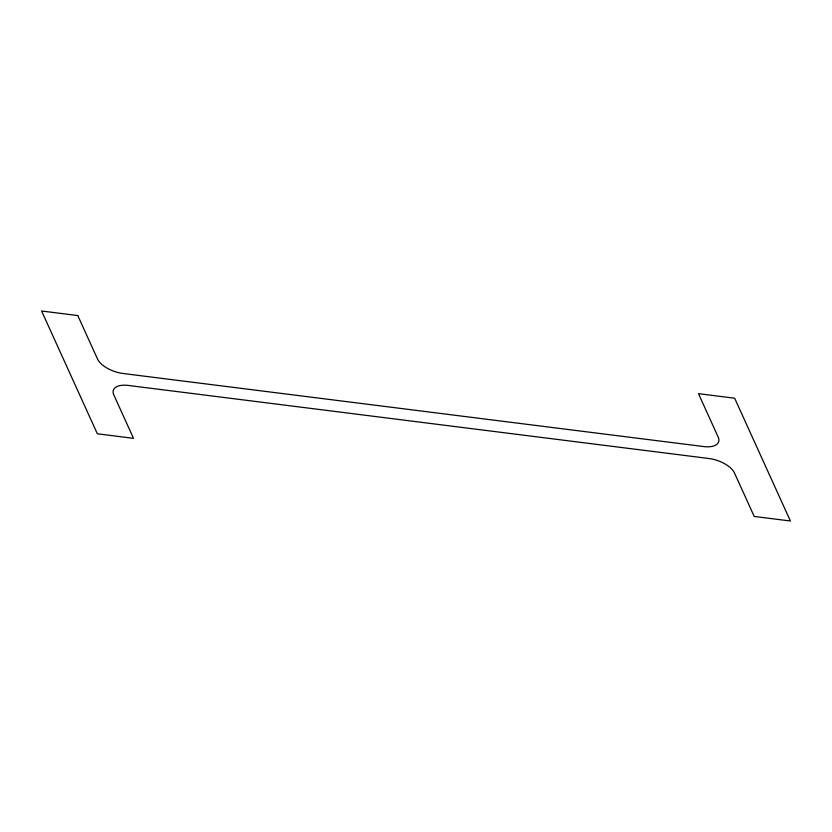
<?xml version="1.0" encoding="UTF-8"?>
<svg xmlns="http://www.w3.org/2000/svg" width="832" height="832" viewBox="0 0 832 832"><rect width="100%" height="100%" fill="white"/><g stroke="black" fill="none" stroke-linecap="round" stroke-linejoin="round"><path stroke-width="1.25" d="M77.782 315.557L41.6 311.002L97.344 433.784L133.526 438.339L113.807 394.909A21.746 10.41 19.7 0 1 128.419 385.455L709.02 458.515A21.746 10.41 19.7 0 1 734.5 473.013L754.218 516.443L790.4 520.998L734.656 398.216L698.474 393.661L718.193 437.091A21.746 10.41 19.7 0 1 703.581 446.545L122.98 373.485A21.746 10.41 19.7 0 1 97.5 358.987L77.782 315.557"/></g></svg>
